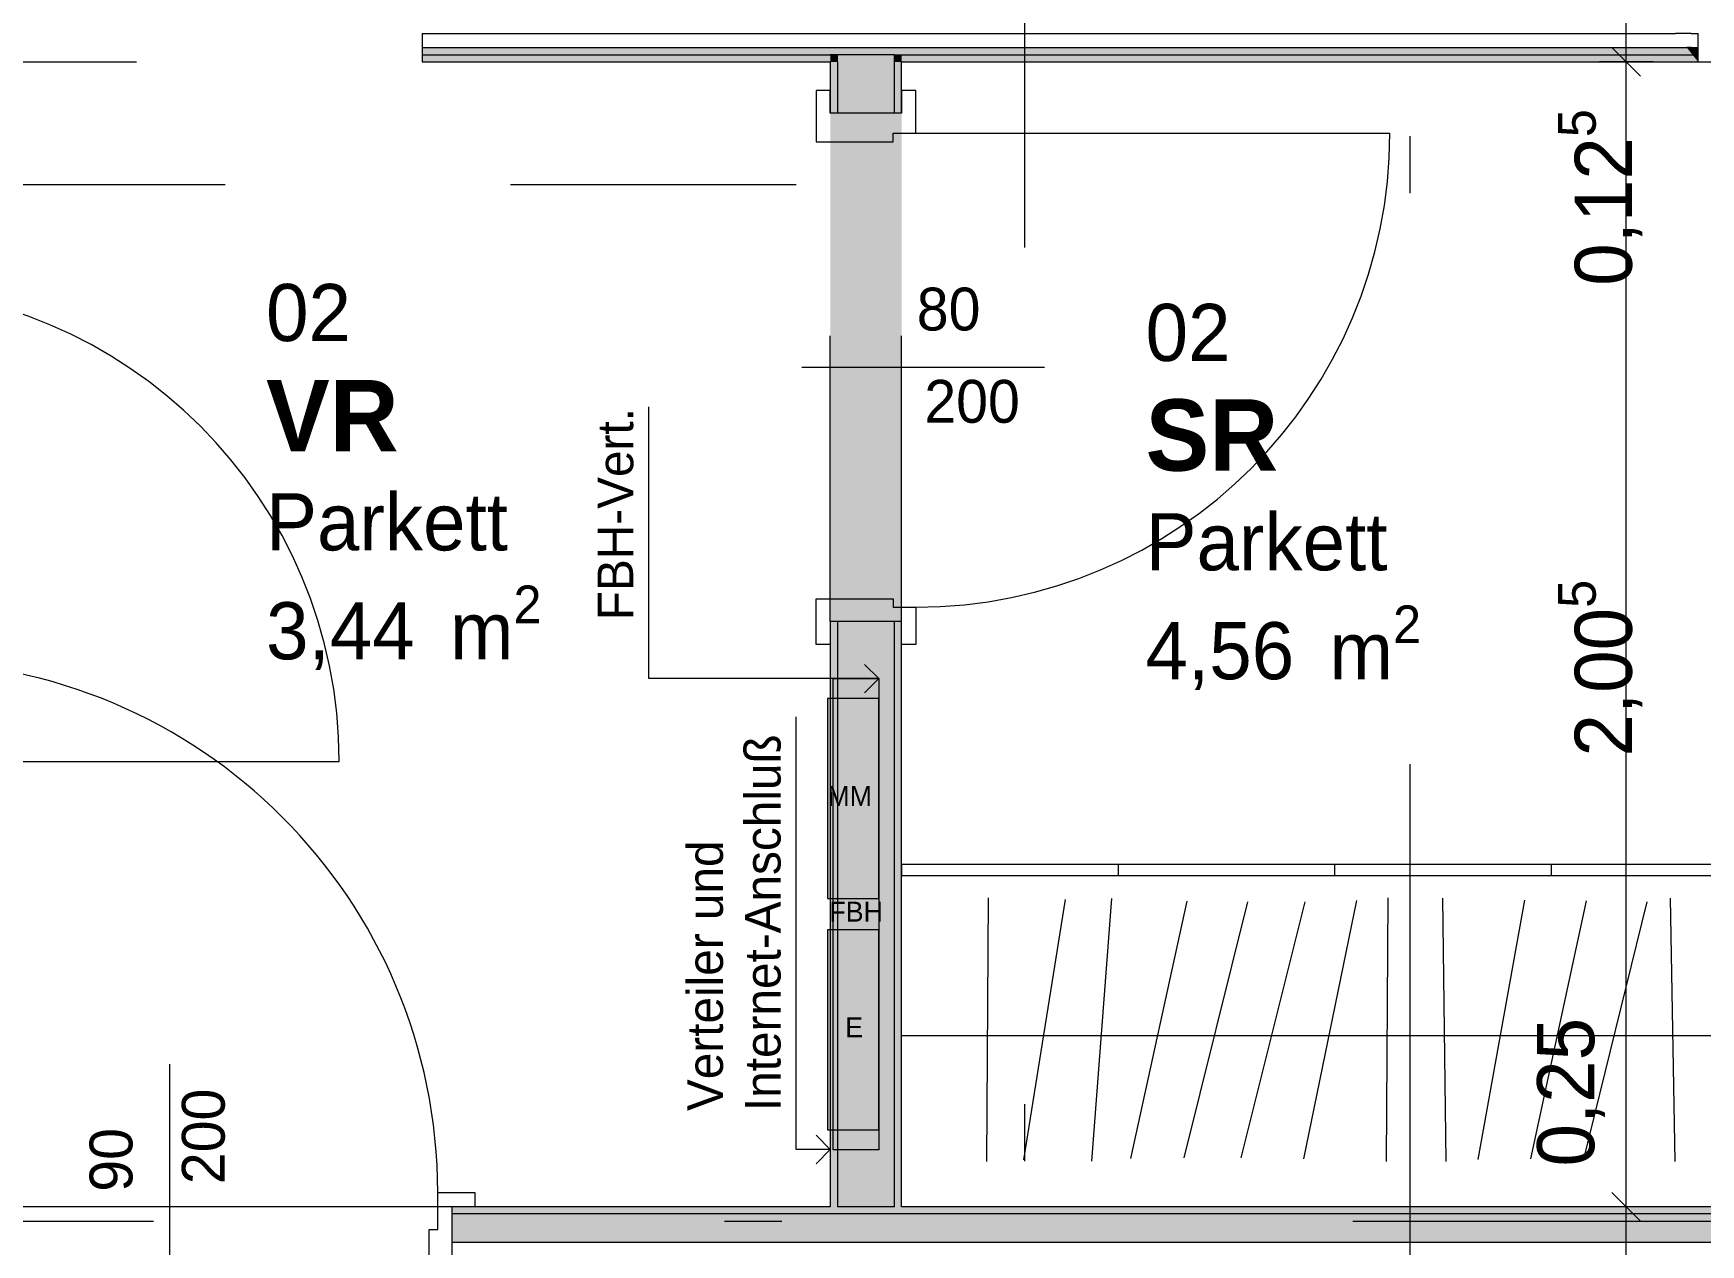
# Model space of a CAD drawing. Header units: metres. Extents: x -3 to 171, y -23 to 41.
# Drawn here: x 12.589 to 15.509, y -6.041 to -3.92 of the extents above; entities that cross this region are included whole.
import ezdxf

# ---------------------------------------------------------------- set-up
doc = ezdxf.new("R2010")
doc.units = ezdxf.units.M
doc.header["$MEASUREMENT"] = 0
for name, pattern in [('Achse', [0.004, 0.002, -0.001, 0, -0.001]), ('Schnittlinie', [0.006, 0.003, -0.0015, 0, -0.0015]), ('Untersicht', [0.001, 0.0005, -0.0005])]:
    doc.linetypes.add(name, pattern=pattern)
for name, color, linetype in [('4._1.DG PP STG1_1_000 Achsraster', 7, 'Continuous'), ('4._1.DG PP STG1_1_120 Wand Innen tragend', 7, 'Continuous'), ('4._1.DG PP STG1_1_130 Wand Innen', 7, 'Continuous'), ('4._1.DG PP STG1_1_230 Decke abgehaengt', 7, 'Continuous'), ('4._1.DG PP STG1_1_510 Möblierung', 7, 'Continuous'), ('4._1.DG PP STG1_1_620 Haustechnik Installation', 7, 'Continuous'), ('4._1.DG PP STG1_1_630 Elektrische Installation', 7, 'Continuous'), ('4._1.DG PP STG1_1_810 Raum', 7, 'Continuous'), ('4._1.DG PP STG1_1_815 Raumbegrenzung', 7, 'Continuous'), ('4._1.DG PP STG1_1_851 Marker Schnitt', 7, 'Continuous'), ('4._1.DG PP STG1_1_945 Einreichplan Beschriftung', 7, 'Continuous'), ('4._1.DG PP STG1_1_950 Polierplan Bemaßung', 7, 'Continuous')]:
    doc.layers.add(name, color=color, linetype=linetype)
doc.styles.add('ERSTELLTER_STIL_2', font='')
doc.styles.add('ERSTELLTER_STIL_6', font='')
doc.styles.get('ERSTELLTER_STIL_2').set_extended_font_data('Eurostile')
doc.styles.get('ERSTELLTER_STIL_6').set_extended_font_data('Eurostile', bold=True)

msp = doc.modelspace()

# ---------------------------------------------------------------- hatches: boundary and pattern name
at = {"layer": '4._1.DG PP STG1_1_120 Wand Innen tragend', "linetype": 'Continuous', "lineweight": 13, "true_color": 0xfb02fe}
msp.add_hatch(color=6, dxfattribs=at).paths.add_polyline_path([(13.3225, -5.9875), (16.385, -5.9875), (16.385, -5.975), (13.3225, -5.975)])
at = {"layer": '4._1.DG PP STG1_1_120 Wand Innen tragend', "linetype": 'Continuous', "lineweight": 13, "true_color": 0xffaa00}
msp.add_hatch(color=40, dxfattribs=at).paths.add_polyline_path([(16.385, -5.9875), (13.3225, -5.9875), (13.3225, -6.0375), (16.385, -6.0375)])
at = {"layer": '4._1.DG PP STG1_1_130 Wand Innen', "linetype": 'Continuous', "lineweight": 13, "true_color": 0xfb02fe}
for points in [[(13.27, -3.9575), (15.495, -3.9575), (15.485, -3.945), (13.27, -3.945)], [(13.985, -3.9575), (13.27, -3.9575), (13.27, -3.97), (13.985, -3.97)], [(13.985, -3.97), (13.9975, -3.97), (13.9975, -3.9575), (13.985, -3.9575)], [(13.985, -3.97), (13.985, -4.06), (13.9975, -4.06), (13.9975, -3.97)], [(14.0975, -3.97), (14.11, -3.97), (14.11, -3.9575), (14.0975, -3.9575)], [(14.0975, -3.97), (14.0975, -4.06), (14.11, -4.06), (14.11, -3.97)], [(14.11, -3.97), (15.505, -3.97), (15.495, -3.9575), (14.11, -3.9575)], [(15.485, -3.945), (15.4925, -3.9544), (15.4925, -3.945)], [(15.4925, -3.945), (15.4925, -3.9544), (15.495, -3.9575), (15.505, -3.9575), (15.505, -3.945)], [(15.505, -3.9575), (15.495, -3.9575), (15.505, -3.97)], [(13.985, -5.975), (13.9975, -5.975), (13.9975, -4.95), (13.985, -4.95)], [(14.11, -4.95), (14.0975, -4.95), (14.0975, -5.975), (14.11, -5.975)]]:
    msp.add_hatch(color=6, dxfattribs=at).paths.add_polyline_path(points)
at = {"layer": '4._1.DG PP STG1_1_130 Wand Innen', "linetype": 'Continuous', "lineweight": 13, "true_color": 0xffaa00}
for points in [[(13.9975, -3.97), (14.0975, -3.97), (14.0975, -3.9575), (13.9975, -3.9575)], [(13.9975, -3.97), (13.9975, -4.06), (14.0975, -4.06), (14.0975, -3.97)], [(14.0975, -4.95), (13.9975, -4.95), (13.9975, -5.975), (14.0975, -5.975)]]:
    msp.add_hatch(color=40, dxfattribs=at).paths.add_polyline_path(points)
at = {"layer": '4._1.DG PP STG1_1_130 Wand Innen', "linetype": 'Continuous', "lineweight": 0, "true_color": 0xffffff}
msp.add_hatch(color=7, dxfattribs=at).paths.add_polyline_path([(14.11, -4.06), (13.985, -4.06), (13.985, -4.95), (14.11, -4.95)])
at = {"layer": '4._1.DG PP STG1_1_620 Haustechnik Installation', "linetype": 'Continuous', "lineweight": 0, "true_color": 0x3f0000}
msp.add_hatch(color=18, dxfattribs=at).paths.add_polyline_path([(14.07, -5.05), (13.99, -5.05), (13.99, -5.875), (14.07, -5.875)])
at = {"layer": '4._1.DG PP STG1_1_630 Elektrische Installation', "linetype": 'Continuous', "lineweight": 0, "true_color": 0x3f1b00}
for points in [[(14.07, -5.085), (13.98, -5.085), (13.98, -5.435), (14.07, -5.435)], [(14.07, -5.49), (13.98, -5.49), (13.98, -5.84), (14.07, -5.84)]]:
    msp.add_hatch(color=28, dxfattribs=at).paths.add_polyline_path(points)

# ---------------------------------------------------------------- linework, layer by layer
at = {"layer": '4._1.DG PP STG1_1_000 Achsraster', "color": 5, "linetype": 'Achse', "lineweight": 0, "ltscale": 1000}
for p, q in [((15, 3), (15, -22.5231)), ((-1.5, -6), (21, -6))]:
    msp.add_line(p, q, dxfattribs=at)
at = {"layer": '4._1.DG PP STG1_1_120 Wand Innen tragend', "color": 7, "linetype": 'Continuous', "lineweight": 13, "ltscale": 1000}
for p, q in [((12.8275, -5.725), (12.8275, -6.275)), ((13.2975, -6.015), (13.2975, -5.95)), ((13.2975, -5.95), (13.3625, -5.95)), ((13.3625, -5.95), (13.3625, -5.975)), ((13.3225, -5.975), (13.3225, -5.9875)), ((13.3625, -5.975), (13.3225, -5.975)), ((13.3225, -5.975), (13.3225, -6.225)), ((13.3225, -5.975), (13.3225, -5.9875)), ((13.3225, -5.975), (13.3225, -5.9875)), ((13.2825, -6.25), (13.2825, -6.015)), ((13.2825, -6.015), (13.2975, -6.015)), ((16.385, -5.9875), (13.3225, -5.9875)), ((13.3225, -5.9875), (13.3225, -6.0375)), ((13.3225, -5.9875), (13.3225, -6.0375)), ((13.3225, -5.9875), (13.3225, -6.0375)), ((16.385, -6.0375), (13.3225, -6.0375)), ((13.3225, -6.0375), (13.3225, -6.045)), ((13.3225, -6.0375), (13.3225, -6.045)), ((13.3225, -6.0375), (13.3225, -6.045))]:
    msp.add_line(p, q, dxfattribs=at)
at = {"layer": '4._1.DG PP STG1_1_120 Wand Innen tragend', "color": 8, "linetype": 'Continuous', "lineweight": 13, "ltscale": 1000}
msp.add_line((13.3225, -5.975), (12.3325, -5.975), dxfattribs=at)
at = {"layer": '4._1.DG PP STG1_1_120 Wand Innen tragend', "color": 7, "linetype": 'Continuous', "lineweight": 13, "ltscale": 1000, "flags": 128}
for points in [[(13.985, -5.975), (13.3225, -5.975)], [(14.0975, -5.975), (13.9975, -5.975)], [(16.385, -5.975), (14.11, -5.975)]]:
    msp.add_lwpolyline(points, dxfattribs=at)
at = {"layer": '4._1.DG PP STG1_1_120 Wand Innen tragend', "color": 7, "linetype": 'Continuous', "lineweight": 13, "ltscale": 1000}
msp.add_arc((12.3675, -5.95), 0.93, 0, 90, dxfattribs=at)
at = {"layer": '4._1.DG PP STG1_1_130 Wand Innen', "color": 7, "linetype": 'Continuous', "lineweight": 18, "ltscale": 1000}
for p, q in [((13.27, -3.92), (15.465, -3.92)), ((15.4925, -3.92), (15.465, -3.92)), ((15.4925, -3.92), (15.505, -3.92)), ((13.27, -3.945), (15.485, -3.945)), ((13.27, -3.9575), (13.985, -3.9575)), ((13.9975, -3.9575), (13.985, -3.9575)), ((13.9975, -3.9575), (13.985, -3.9575)), ((14.0975, -3.9575), (13.9975, -3.9575)), ((13.9975, -3.97), (13.9975, -3.9575)), ((14.0975, -3.9575), (13.9975, -3.9575)), ((13.9975, -3.97), (13.9975, -4.06)), ((14.0975, -3.97), (14.0975, -3.9575)), ((14.0975, -3.9575), (15.495, -3.9575)), ((14.0975, -4.06), (14.0975, -3.97)), ((15.4925, -3.945), (15.485, -3.945)), ((15.4925, -3.945), (15.505, -3.945)), ((15.495, -3.9575), (15.505, -3.9575)), ((13.9975, -4.06), (13.985, -4.06)), ((13.9975, -4.06), (13.985, -4.06)), ((13.9975, -4.06), (13.985, -4.06)), ((14.0975, -4.06), (13.9975, -4.06)), ((14.0975, -4.06), (13.9975, -4.06)), ((14.0975, -4.06), (13.9975, -4.06)), ((14.11, -4.06), (14.0975, -4.06)), ((14.11, -4.06), (14.0975, -4.06)), ((14.11, -4.06), (14.0975, -4.06)), ((13.9975, -4.95), (13.985, -4.95)), ((13.9975, -4.95), (13.985, -4.95)), ((13.9975, -4.95), (13.985, -4.95)), ((13.9975, -4.95), (13.9975, -5.975)), ((14.0975, -4.95), (13.9975, -4.95)), ((14.0975, -4.95), (13.9975, -4.95)), ((14.0975, -4.95), (13.9975, -4.95)), ((14.0975, -5.975), (14.0975, -4.95)), ((14.11, -4.95), (14.0975, -4.95)), ((14.11, -4.95), (14.0975, -4.95)), ((14.11, -4.95), (14.0975, -4.95))]:
    msp.add_line(p, q, dxfattribs=at)
at = {"layer": '4._1.DG PP STG1_1_130 Wand Innen', "color": 7, "linetype": 'Continuous', "lineweight": 13, "ltscale": 1000}
for p, q in [((13.985, -4.02), (13.96, -4.02)), ((13.96, -4.02), (13.96, -4.11)), ((13.985, -4.06), (13.985, -4.02)), ((14.135, -4.02), (14.11, -4.02)), ((14.11, -4.02), (14.11, -4.06)), ((14.135, -4.095), (14.135, -4.02)), ((14.11, -4.06), (13.985, -4.06)), ((13.96, -4.11), (14.095, -4.11)), ((14.095, -4.11), (14.095, -4.095)), ((14.095, -4.095), (14.135, -4.095)), ((14.135, -4.095), (14.965, -4.095)), ((14.36, -4.505), (13.935, -4.505)), ((13.96, -4.91), (14.095, -4.91)), ((13.96, -4.99), (13.96, -4.91)), ((14.095, -4.91), (14.095, -4.925)), ((14.095, -4.925), (14.135, -4.925)), ((14.135, -4.925), (14.135, -4.99)), ((14.11, -4.95), (13.985, -4.95)), ((13.985, -4.95), (13.985, -4.99)), ((14.11, -4.99), (14.11, -4.95)), ((13.985, -4.99), (13.96, -4.99)), ((14.135, -4.99), (14.11, -4.99)), ((12.295, -5.195), (13.125, -5.195))]:
    msp.add_line(p, q, dxfattribs=at)
at = {"layer": '4._1.DG PP STG1_1_130 Wand Innen', "color": 8, "linetype": 'Untersicht', "lineweight": 13, "ltscale": 1000}
for p, q in [((13.985, -4.95), (13.985, -4.06)), ((14.11, -4.95), (14.11, -4.06))]:
    msp.add_line(p, q, dxfattribs=at)
at = {"layer": '4._1.DG PP STG1_1_130 Wand Innen', "color": 7, "linetype": 'Continuous', "lineweight": 18, "ltscale": 1000, "flags": 128}
for points in [[(13.27, -3.92), (13.27, -3.945)], [(15.505, -3.945), (15.505, -3.92)], [(13.27, -3.945), (13.27, -3.9575)], [(13.27, -3.9575), (13.27, -3.97)], [(13.27, -3.97), (13.985, -3.97)], [(13.985, -3.97), (13.985, -4.06)], [(14.11, -4.06), (14.11, -3.97)], [(14.11, -3.97), (15.505, -3.97)], [(15.505, -3.9575), (15.505, -3.945)], [(15.505, -3.97), (15.505, -3.9575)], [(13.985, -4.95), (13.985, -5.975)], [(14.11, -5.975), (14.11, -4.95)], [(14.0975, -5.975), (13.9975, -5.975)]]:
    msp.add_lwpolyline(points, dxfattribs=at)
at = {"layer": '4._1.DG PP STG1_1_130 Wand Innen', "color": 7, "linetype": 'Continuous', "lineweight": 13, "ltscale": 1000}
for centre, start, end in [((14.135, -4.095), 270, 0), ((12.295, -5.195), 0, 90)]:
    msp.add_arc(centre, 0.83, start, end, dxfattribs=at)
at = {"layer": '4._1.DG PP STG1_1_230 Decke abgehaengt', "color": 8, "linetype": 'Untersicht', "lineweight": 13, "ltscale": 1000, "flags": 128}
msp.add_lwpolyline([(11.385, -3.845), (13.985, -3.845), (13.985, -4.185), (11.385, -4.185)], dxfattribs=at)
at = {"layer": '4._1.DG PP STG1_1_510 Möblierung', "color": 8, "linetype": 'Continuous', "lineweight": 13, "ltscale": 1000, "true_color": 0x7e7f7f}
for p, q in [((14.11, -5.375), (14.11, -5.395)), ((14.11, -5.395), (16.385, -5.395)), ((14.4892, -5.375), (14.4892, -5.395)), ((14.8683, -5.375), (14.8683, -5.395)), ((15.2475, -5.375), (15.2475, -5.395)), ((14.2616, -5.4341), (14.2584, -5.8959)), ((14.3964, -5.437), (14.3236, -5.893)), ((14.4773, -5.4348), (14.4427, -5.8952)), ((14.6093, -5.4395), (14.5107, -5.8905)), ((14.7159, -5.441), (14.6041, -5.889)), ((14.816, -5.441), (14.704, -5.889)), ((14.9063, -5.4388), (14.8137, -5.8912)), ((14.9614, -5.4341), (14.9586, -5.8959)), ((15.0569, -5.4342), (15.0631, -5.8958)), ((15.2009, -5.4378), (15.1191, -5.8922)), ((15.3087, -5.4393), (15.2113, -5.8907)), ((15.4152, -5.4408), (15.3048, -5.8892)), ((15.456, -5.4342), (15.464, -5.8958)), ((14.11, -5.675), (16.385, -5.675))]:
    msp.add_line(p, q, dxfattribs=at)
at = {"layer": '4._1.DG PP STG1_1_510 Möblierung', "color": 8, "linetype": 'Continuous', "lineweight": 13, "ltscale": 1000, "true_color": 0x7e7f7f, "flags": 128}
msp.add_lwpolyline([(14.11, -5.375), (16.385, -5.375), (16.385, -5.975), (14.11, -5.975)], close=True, dxfattribs=at)
at = {"layer": '4._1.DG PP STG1_1_620 Haustechnik Installation', "color": 7, "linetype": 'Continuous', "lineweight": 13, "ltscale": 1000}
for p, q in [((13.99, -5.875), (13.99, -5.05)), ((13.99, -5.05), (14.07, -5.05)), ((14.07, -5.05), (14.07, -5.875)), ((14.07, -5.875), (13.99, -5.875))]:
    msp.add_line(p, q, dxfattribs=at)
at = {"layer": '4._1.DG PP STG1_1_630 Elektrische Installation', "color": 7, "linetype": 'Continuous', "lineweight": 13, "ltscale": 1000, "flags": 128}
for points in [[(14.07, -5.085), (13.98, -5.085), (13.98, -5.435), (14.07, -5.435)], [(14.07, -5.49), (13.98, -5.49), (13.98, -5.84), (14.07, -5.84)]]:
    msp.add_lwpolyline(points, close=True, dxfattribs=at)
at = {"layer": '4._1.DG PP STG1_1_815 Raumbegrenzung', "color": 8, "linetype": 'Untersicht', "lineweight": 13, "ltscale": 1000, "flags": 128}
for points in [[(12.27, -3.97), (13.385, -3.97)], [(15.505, -3.97), (16.385, -3.97)]]:
    msp.add_lwpolyline(points, dxfattribs=at)
at = {"layer": '4._1.DG PP STG1_1_851 Marker Schnitt', "color": 7, "linetype": 'Schnittlinie', "lineweight": 13, "ltscale": 1000}
msp.add_line((14.325, 4.805), (14.325, -22.5231), dxfattribs=at)
at = {"layer": '4._1.DG PP STG1_1_945 Einreichplan Beschriftung', "color": 92, "linetype": 'Continuous', "lineweight": 13, "ltscale": 1000}
for p, q in [((13.6675, -4.9477), (13.6675, -4.5741)), ((13.6675, -5.05), (13.6675, -4.9477)), ((14.07, -5.05), (13.6675, -5.05)), ((14.07, -5.05), (14.045, -5.025)), ((14.07, -5.05), (14.045, -5.075)), ((13.9255, -5.8073), (13.9255, -5.1168)), ((13.9255, -5.8746), (13.9255, -5.8073)), ((13.985, -5.8746), (13.96, -5.8496)), ((13.985, -5.8746), (13.9255, -5.8746)), ((13.985, -5.8746), (13.96, -5.8996))]:
    msp.add_line(p, q, dxfattribs=at)
at = {"layer": '4._1.DG PP STG1_1_950 Polierplan Bemaßung', "color": 6, "linetype": 'Continuous', "lineweight": 13, "ltscale": 1000, "true_color": 0xfb02fe}
for p, q in [((15.379, -3.97), (15.379, -3.845)), ((15.4259, -3.97), (15.3321, -3.97)), ((15.354, -3.945), (15.404, -3.995)), ((15.379, -5.975), (15.379, -3.97)), ((15.354, -5.95), (15.404, -6)), ((15.4259, -5.975), (15.3321, -5.975)), ((15.379, -6.225), (15.379, -5.975))]:
    msp.add_line(p, q, dxfattribs=at)

# ---------------------------------------------------------------- texts
at = {"layer": '4._1.DG PP STG1_1_120 Wand Innen tragend', "color": 7, "linetype": 'Continuous', "lineweight": 13, "char_height": 0.075, "attachment_point": 9, "rotation": 90, "style": 'ERSTELLTER_STIL_2'}
for s, insert in [('\\A1;{\\pqr;\\pt0;\\fEurostile|b0|i0|c0|p0;\\W1.000000;200}', (12.9255, -5.768)), ('\\A1;{\\pqr;\\pt0;\\fEurostile|b0|i0|c0|p0;\\W1.000000;90}', (12.7639, -5.837))]:
    msp.add_mtext(s, dxfattribs=dict(at, insert=insert))
at = {"layer": '4._1.DG PP STG1_1_130 Wand Innen', "color": 7, "linetype": 'Continuous', "lineweight": 13, "char_height": 0.075, "attachment_point": 9, "style": 'ERSTELLTER_STIL_2'}
for s, insert in [('\\A1;{\\pqr;\\pt0;\\fEurostile|b0|i0|c0|p0;\\W1.000000;80}', (14.248, -4.4414)), ('\\A1;{\\pqr;\\pt0;\\fEurostile|b0|i0|c0|p0;\\W1.000000;200}', (14.317, -4.603))]:
    msp.add_mtext(s, dxfattribs=dict(at, insert=insert))
at = {"layer": '4._1.DG PP STG1_1_620 Haustechnik Installation', "color": 7, "linetype": 'Continuous', "lineweight": 13, "insert": (13.9835, -5.4581), "char_height": 0.035, "attachment_point": 4, "style": 'ERSTELLTER_STIL_2'}
msp.add_mtext('\\A1;{\\pql;\\fEurostile|b0|i0|c0|p0;\\W1.000000;FBH}', dxfattribs=at)
at = {"layer": '4._1.DG PP STG1_1_630 Elektrische Installation', "color": 7, "linetype": 'Continuous', "lineweight": 13, "char_height": 0.035, "attachment_point": 4, "style": 'ERSTELLTER_STIL_2'}
for s, insert in [('\\A1;{\\pql;\\fEurostile|b0|i0|c0|p0;\\W1.000000;MM}', (13.98, -5.2556)), ('\\A1;{\\pql;\\fEurostile|b0|i0|c0|p0;\\W1.000000;E}', (14.0112, -5.6606))]:
    msp.add_mtext(s, dxfattribs=dict(at, insert=insert))
at = {"layer": '4._1.DG PP STG1_1_810 Raum', "color": 7, "linetype": 'Continuous', "lineweight": 13, "attachment_point": 1}
for s, insert, char_height, style in [('\\A1;{\\pql;\\pt0;\\fEurostile|b0|i0|c0|p0;\\W1.000000;02}', (12.9969, -4.3589), 0.1, 'ERSTELLTER_STIL_2'), ('\\A1;{\\pql;\\pt0;\\fEurostile|b0|i0|c0|p0;\\W1.000000;02}', (14.5372, -4.3938), 0.1, 'ERSTELLTER_STIL_2'), ('\\A1;{\\pql;\\pt0;\\fEurostile|b1|i0|c0|p0;\\W1.000000;VR}', (12.9969, -4.5271), 0.125, 'ERSTELLTER_STIL_6'), ('\\A1;{\\pql;\\pt0;\\fEurostile|b1|i0|c0|p0;\\W1.000000;SR}', (14.5372, -4.5609), 0.125, 'ERSTELLTER_STIL_6'), ('\\A1;{\\pql;\\pt0;\\fEurostile|b0|i0|c0|p0;\\W1.000000;Parkett}', (12.9969, -4.7255), 0.1, 'ERSTELLTER_STIL_2'), ('\\A1;{\\pql;\\pt0;\\fEurostile|b0|i0|c0|p0;\\W1.000000;Parkett}', (14.5372, -4.7604), 0.1, 'ERSTELLTER_STIL_2'), ('\\A1;{\\pql;\\pt0,0.05;\\fEurostile|b0|i0|c0|p0;\\W1.000000;3,44\\fEurostile|b0|i0|c0|p0;\\W1.000000;\\A1{\\H.66x;\\S^  ;}\\fEurostile|b0|i0|c0|p0;\\W1.000000; m\\fEurostile|b0|i0|c0|p0;\\W1.000000;\\A1{\\H.66x;\\S2^  ;}}', (12.9969, -4.887), 0.1, 'ERSTELLTER_STIL_2'), ('\\A1;{\\pql;\\pt0,0.05;\\fEurostile|b0|i0|c0|p0;\\W1.000000;4,56\\fEurostile|b0|i0|c0|p0;\\W1.000000;\\A1{\\H.66x;\\S^  ;}\\fEurostile|b0|i0|c0|p0;\\W1.000000; m\\fEurostile|b0|i0|c0|p0;\\W1.000000;\\A1{\\H.66x;\\S2^  ;}}', (14.5372, -4.9219), 0.1, 'ERSTELLTER_STIL_2')]:
    msp.add_mtext(s, dxfattribs=dict(at, insert=insert, char_height=char_height, style=style))
at = {"layer": '4._1.DG PP STG1_1_945 Einreichplan Beschriftung', "color": 92, "linetype": 'Continuous', "lineweight": 13, "insert": (13.6408, -4.9477), "char_height": 0.0625, "attachment_point": 7, "rotation": 90, "style": 'ERSTELLTER_STIL_2'}
msp.add_mtext('\\A1;{\\pql;\\fEurostile|b0|i0|c0|p0;\\W1.000000;FBH-Vert.}', dxfattribs=at)
at = {"layer": '4._1.DG PP STG1_1_945 Einreichplan Beschriftung', "color": 92, "linetype": 'Continuous', "lineweight": 13, "insert": (13.8988, -5.8073), "char_height": 0.0625, "attachment_point": 7, "rotation": 90, "line_spacing_factor": 0.968754, "style": 'ERSTELLTER_STIL_2'}
msp.add_mtext('\\A1;{\\pql;\\fEurostile|b0|i0|c0|p0;\\W1.000000;Verteiler und\\P\\pql;\\fEurostile|b0|i0|c0|p0;\\W1.000000;Internet-Anschluß}', dxfattribs=at)
at = {"layer": '4._1.DG PP STG1_1_950 Polierplan Bemaßung', "color": 6, "linetype": 'Continuous', "lineweight": 13, "true_color": 0xfb02fe, "char_height": 0.1, "attachment_point": 7, "rotation": 90, "style": 'ERSTELLTER_STIL_2'}
for s, insert in [('\\A1;{\\pql;\\fEurostile|b0|i0|c0|p0;\\W1.000000;0,12\\fEurostile|b0|i0|c0|p0;\\W1.000000;\\A1{\\H.66x;\\S5^  ;}}', (15.418, -4.3621)), ('\\A1;{\\pql;\\fEurostile|b0|i0|c0|p0;\\W1.000000;2,00\\fEurostile|b0|i0|c0|p0;\\W1.000000;\\A1{\\H.66x;\\S5^  ;}}', (15.418, -5.1864))]:
    msp.add_mtext(s, dxfattribs=dict(at, insert=insert))
at = {"layer": '4._1.DG PP STG1_1_950 Polierplan Bemaßung', "color": 6, "linetype": 'Continuous', "lineweight": 13, "true_color": 0xfb02fe, "insert": (15.3415, -5.9044), "char_height": 0.1, "width": 0.306373, "attachment_point": 7, "rotation": 90, "style": 'ERSTELLTER_STIL_2'}
msp.add_mtext('\\A1;{\\pql;\\fEurostile|b0|i0|c0|p0;\\W1.000000;0,25}', dxfattribs=at)

doc.saveas('drawing.dxf')
